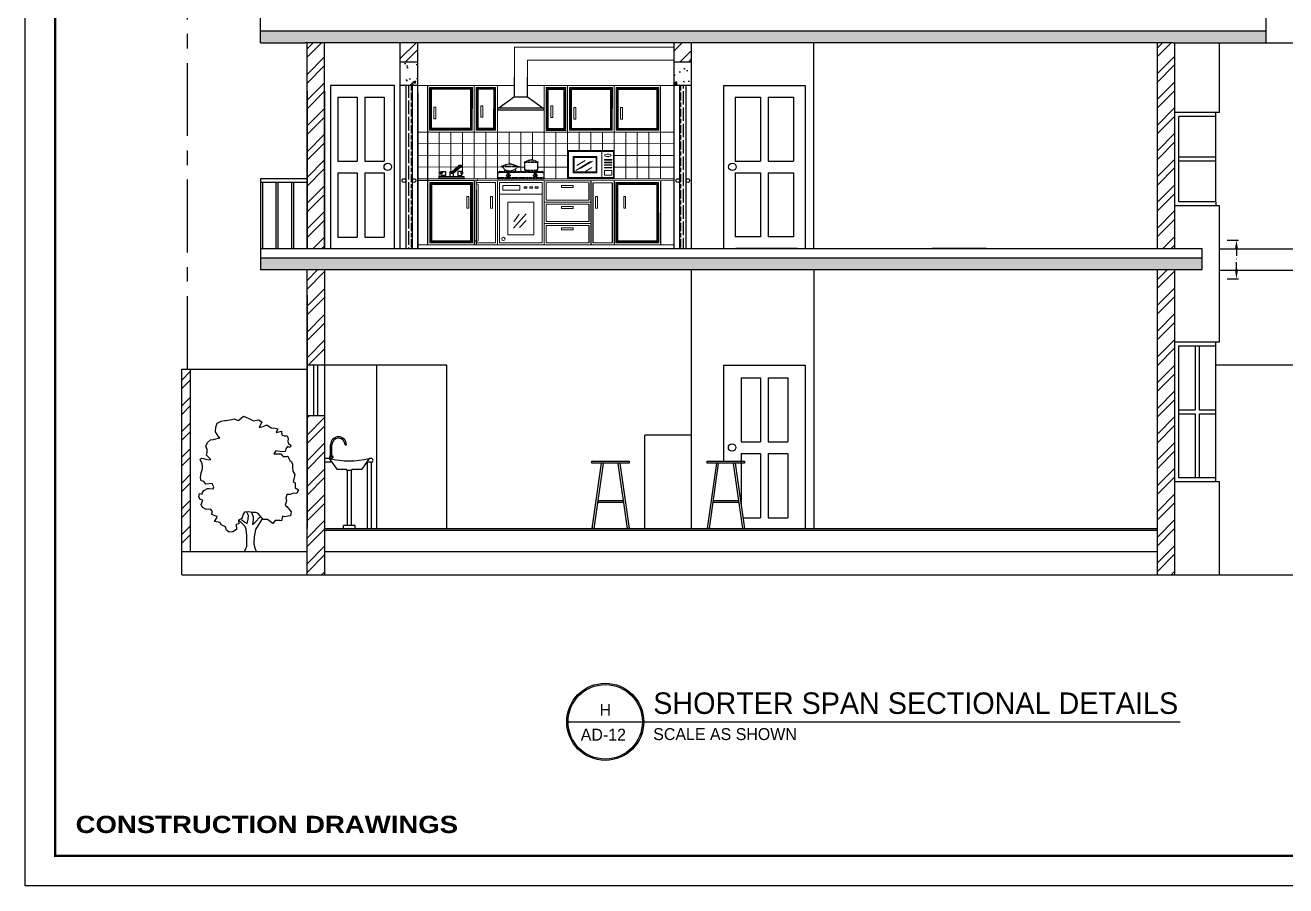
# Model space of a CAD drawing. Extents: x 10753 to 18704, y -5361 to 1140.
# Drawn here: x 10811 to 11461, y -4600 to -4157 of the extents above; entities that cross this region are included whole.
import ezdxf
from ezdxf.enums import TextEntityAlignment as Align

# ---------------------------------------------------------------- set-up
doc = ezdxf.new("R2010")
doc.units = 0
doc.header["$LTSCALE"] = 30
doc.header["$MEASUREMENT"] = 0
doc.header["$PDMODE"] = 3
doc.linetypes.add('CENTER', pattern=[2, 1.25, -0.25, 0.25, -0.25])
doc.layers.get('0').update_dxf_attribs({"linetype": 'CONTINUOUS'})
doc.layers.get('DEFPOINTS').update_dxf_attribs({"linetype": 'CONTINUOUS'})
for name, color, linetype in [('1', 3, 'CENTER'), ('cross sectional lines', 9, 'CONTINUOUS'), ('DIM', 6, 'CONTINUOUS'), ('DOOR', 4, 'CONTINUOUS'), ('DW', 60, 'CONTINUOUS'), ('furniture', 9, 'CONTINUOUS'), ('LAYER2', 132, 'CONTINUOUS'), ('P02', 7, 'CONTINUOUS'), ('SEAL', 1, 'CONTINUOUS'), ('SLINE', 3, 'CONTINUOUS'), ('WALL', 2, 'CONTINUOUS'), ('WINDOW', 5, 'CONTINUOUS'), ('WL', 9, 'CONTINUOUS'), ('XL', 4, 'CENTER'), ('地毯', 6, 'CONTINUOUS')]:
    doc.layers.add(name, color=color, linetype=linetype)
doc.styles.add('SMALL-DIM', font='stylu.ttf', dxfattribs={"height": 2})
doc.styles.get("Standard").update_dxf_attribs({"font": 'stylu.ttf', "height": 3})
doc.styles.add('STYLE3', font='ariblk.ttf', dxfattribs={"height": 1})
doc.dimstyles.new('D1', dxfattribs={"dimtxt": 6, "dimasz": 5, "dimexe": 1, "dimexo": 2, "dimgap": 1, "dimtad": 1, "dimdec": 4, "dimzin": 3, "dimdsep": 46, "dimlunit": 4, "dimtxsty": 'Standard', "dimcen": 3, "dimclrd": 7, "dimclre": 7, "dimclrt": 2, "dimadec": 0, "dimazin": 0, "dimtfac": 1, "dimtdec": 4, "dimtofl": 0, "dimtmove": 2, "dimatfit": 3, "dimfxl": 1, "dimfrac": 2, "dimtolj": 1, "dimtzin": 1, "dimarcsym": 0})
pattern_1 = [(50, (0, 0), (14.345204, -1.255043), [1.5, -16.5]), (355, (0, 0), (-2.775027, 15.043843), [1.2, -13.2]), (100.45144, (1.195, -0.105), (11.570177, 13.7888), [1.274804, -14.022842]), (46.1842, (0, 4), (21.344827, -3.310386), [2.25, -24.75]), (96.63564, (1.779, 3.724), (18.69324, 19.482372), [1.912207, -21.034275]), (351.18416, (0, 4), (18.69324, 19.482372), [1.8, -19.8]), (21, (2, 3), (11.938141, -8.052378), [1.5, -16.5]), (326, (2, 3), (4.866307, 14.503001), [1.2, -13.2]), (71.45144, (2.995, 2.329), (16.804448, 6.450623), [1.274804, -14.022842]), (37.5, (0, 0), (0.243197, 6.657877), [0, -13.04, 0, -13.4, 0, -13.25]), (7.5, (0, 0), (5.2613907, 7.8882342), [0, -7.64, 0, -12.74, 0, -5.05]), (327.5, (-4.46, 0), (10.6764487, -0.4510974), [0, -5, 0, -15.6, 0, -20.7]), (317.5, (-6.46, 0), (11.6637234, 2.0021), [0, -6.5, 0, -10.36, 0, -14.7])]

# ---------------------------------------------------------------- blocks, each defined once
blk = doc.blocks.new('handle elivation')
at = {"color": 31, "linetype": 'ByBlock', "lineweight": 5}
for p, q in [((0, 0), (0, 6)), ((1, 6), (0, 6)), ((0, 0), (1, 0)), ((1, 0), (1, 6))]:
    blk.add_line(p, q, dxfattribs=at)
blk = doc.blocks.new('oven elivation')
at = {"color": 31, "lineweight": 9}
for p, q in [((0, 21.06), (0, 0)), ((36, 21.06), (0, 21.06)), ((36, 0), (36, 21.06)), ((0, 0), (36, 0)), ((2.22, 0), (3.63, 0)), ((2.22, -0.81), (2.22, 0)), ((3.63, 0), (3.63, -0.81)), ((32.09, -0.81), (32.09, 0)), ((33.5, -0.81), (32.09, -0.81)), ((33.5, 0), (33.5, -0.81))]:
    blk.add_line(p, q, dxfattribs=at)
at = {"color": 31, "linetype": 'ByBlock', "lineweight": 9, "ltscale": 10}
for p, q in [((0.61, 0.2), (35.52, 0.2)), ((2.22, -0.81), (3.63, -0.81))]:
    blk.add_line(p, q, dxfattribs=at)
at = {"layer": '地毯', "color": 31, "lineweight": 9}
for p, q in [((0.61, 0.2), (0.61, 20.37)), ((0.61, 20.37), (35.52, 20.37)), ((26.44, 0.2), (26.44, 20.37)), ((35.52, 20.37), (35.52, 0.2)), ((4.37, 16.33), (22.68, 16.33)), ((4.37, 3.76), (4.37, 16.33)), ((5.05, 15.65), (22, 15.65)), ((5.05, 4.44), (5.05, 15.65)), ((6.46, 5.65), (17.76, 12.5)), ((7.27, 9.48), (13.52, 13.31)), ((9.69, 7.06), (19.37, 12.7)), ((22, 15.65), (22, 4.44)), ((22.68, 16.33), (22.68, 3.76)), ((34.11, 14.05), (28.46, 14.05)), ((28.46, 14.05), (28.46, 13.64)), ((28.46, 13.64), (34.11, 13.64)), ((34.11, 12.01), (28.46, 12.01)), ((28.46, 12.01), (28.46, 11.61)), ((28.46, 11.61), (34.11, 11.61)), ((34.11, 9.97), (28.46, 9.97)), ((28.46, 9.97), (28.46, 9.57)), ((34.11, 13.64), (34.11, 14.05)), ((34.11, 11.61), (34.11, 12.01)), ((34.11, 9.57), (34.11, 9.97)), ((22.68, 3.76), (4.37, 3.76)), ((22, 4.44), (5.05, 4.44)), ((14.13, 5.04), (18.77, 7.86)), ((28.46, 9.57), (34.11, 9.57)), ((34.11, 7.93), (28.46, 7.93)), ((28.46, 7.93), (28.46, 7.53)), ((28.46, 7.53), (34.11, 7.53)), ((34.11, 7.53), (34.11, 7.93))]:
    blk.add_line(p, q, dxfattribs=at)
blk.add_lwpolyline([(28.46, 5.52), (34.08, 5.52), (34.08, 1.86), (28.46, 1.86)], close=True, dxfattribs=at)
blk.add_ellipse((31.18, 17.27), major_axis=(-2.52, 0), ratio=0.359994, dxfattribs=at)
blk = doc.blocks.new('A$C004F002F')
at = {"color": 5}
for p, q in [((464, 290), (696, 290)), ((464, 283), (464, 290)), ((464, 283), (696, 283)), ((471, 147), (471, 283)), ((688, 283), (688, 147)), ((696, 290), (696, 283)), ((0, 110), (800, 110)), ((2, 0), (799, 0)), ((801, 104), (4, 104)), ((4, 104), (4, 20)), ((4, 20), (801, 20)), ((22, 94), (22, 104)), ((42, 124), (762, 124)), ((64, 214), (366, 214)), ((64, 214), (64, 209)), ((64, 209), (366, 209)), ((119, 146), (119, 126)), ((127, 146), (119, 146)), ((119, 126), (127, 126)), ((127, 126), (127, 146)), ((183, 81), (183, 42)), ((183, 60), (183, 81)), ((193, 81), (193, 42)), ((307, 146), (307, 126)), ((315, 146), (307, 146)), ((307, 126), (315, 126)), ((315, 126), (315, 146)), ((366, 214), (366, 209)), ((480, 142), (476, 142)), ((480, 144), (480, 124)), ((487, 144), (480, 144)), ((480, 124), (487, 124)), ((487, 124), (487, 144)), ((667, 142), (487, 142)), ((642, 81), (642, 42)), ((642, 60), (642, 81)), ((652, 81), (652, 42)), ((667, 144), (667, 124)), ((675, 144), (667, 144)), ((667, 124), (675, 124)), ((675, 124), (675, 144)), ((683, 142), (675, 142)), ((782, 94), (782, 104)), ((801, 20), (801, 104))]:
    blk.add_line(p, q, dxfattribs=at)
for centre, radius in [((214, 254), 5.25), ((581, 323), 4.91), ((187, 60), 30), ((646, 60), 30)]:
    blk.add_circle(centre, radius, dxfattribs=at)
for centre, radius, start, end in [((210, -2), 249, 60.1265, 119.8735), ((580, 117), 200, 59.9259, 120.0741), ((42, 104), 20, 90, 180), ((214, 294), 160, 212.028, 330.2619), ((188, 75), 8.19, 52.368, 127.632), ((188, 48), 8.19, 232.368, 307.632), ((476, 147), 5, 180, 270), ((647, 75), 8.19, 52.368, 127.632), ((647, 48), 8.19, 232.368, 307.632), ((681, 150), 8.35, 289.9526, 340.0474), ((762, 104), 20, 0, 90)]:
    blk.add_arc(centre, radius, start, end, dxfattribs=at)
blk = doc.blocks.new('hood')
at = {"layer": 'LAYER2', "color": 3}
for p, q in [((8.74, 6.9), (8.74, 16.99)), ((15.37, 6.9), (15.37, 16.99)), ((8.74, 6.96), (0.67, 1.06)), ((8.74, 6.9), (15.37, 6.9)), ((15.37, 6.9), (23.47, 1.06)), ((0, 1.06), (0, 0)), ((24, 1.06), (0, 1.06)), ((24, 0), (0, 0)), ((24, 0), (24, 1.06))]:
    blk.add_line(p, q, dxfattribs=at)
blk = doc.blocks.new('cabinet elivation 2x2')
at = {"color": 31, "linetype": 'ByBlock', "lineweight": 9, "ltscale": 10}
for p, q in [((1, -1), (0.5, -0.5)), ((21.02, -1), (21.52, -0.5)), ((1, -21), (0.5, -21.5)), ((21, -21.02), (21.5, -21.52))]:
    blk.add_line(p, q, dxfattribs=at)
at = {"layer": 'cross sectional lines', "color": 31, "linetype": 'ByBlock', "lineweight": 9, "ltscale": 10}
for p, q in [((22.02, 0), (22, -22.02)), ((21.02, -1), (21, -21.02)), ((21.52, -0.5), (21.5, -21.52)), ((22, -22.02), (0, -22)), ((21.5, -21.52), (0.5, -21.5)), ((21, -21.02), (1, -21))]:
    blk.add_line(p, q, dxfattribs=at)
at = {"layer": 'DEFPOINTS', "color": 31, "linetype": 'ByBlock', "lineweight": 9, "ltscale": 10}
for p, q in [((0, -22), (0, 0)), ((0, 0), (22.02, 0)), ((0.5, -21.5), (0.5, -0.5)), ((0.5, -0.5), (21.52, -0.5)), ((1, -21), (1, -1)), ((1, -1), (21.02, -1))]:
    blk.add_line(p, q, dxfattribs=at)
at = {"color": 31, "linetype": 'ByBlock', "lineweight": 5}
blk.add_blockref('handle elivation', (2.25, -16.2), dxfattribs=at)
blk = doc.blocks.new('cabinet elevation 1x2')
at = {"color": 31, "linetype": 'ByBlock', "lineweight": 9, "ltscale": 10}
for p, q in [((0.98, -21.02), (0.48, -21.52)), ((8.98, -21.03), (9.48, -21.53))]:
    blk.add_line(p, q, dxfattribs=at)
at = {"layer": 'cross sectional lines', "color": 31, "linetype": 'ByBlock', "lineweight": 9, "ltscale": 10}
for p, q in [((0, 0), (-0.02, -22.02)), ((10, 0), (9.98, -22.03)), ((0.5, -0.5), (0.48, -21.52)), ((1, -1), (0.98, -21.02)), ((9, -1), (8.98, -21.03)), ((9.5, -0.5), (9.48, -21.53)), ((9.98, -22.03), (-0.02, -22.02)), ((9.48, -21.53), (0.48, -21.52)), ((8.98, -21.03), (0.98, -21.02))]:
    blk.add_line(p, q, dxfattribs=at)
at = {"layer": 'DEFPOINTS', "color": 31, "linetype": 'ByBlock', "lineweight": 9, "ltscale": 10}
for p, q in [((0, 0), (10, 0)), ((0.5, -0.5), (9.5, -0.5)), ((1, -1), (9, -1))]:
    blk.add_line(p, q, dxfattribs=at)
at = {"layer": 'cross sectional lines', "color": 31, "linetype": 'ByBlock', "lineweight": 9, "ltscale": 10}
blk.add_blockref('handle elivation', (2.36, -15.44), dxfattribs=at)
blk = doc.blocks.new('Faucet - kit sink front')
for p, q in [((-0.25, 3), (3.75, 6.5)), ((3.75, 6), (3.75, 6.5)), ((3.75, 6.5), (4.75, 6.5)), ((4.75, 6.5), (4.75, 6)), ((-4.5, 1), (-4.5, 1.5)), ((-3.5, 1.5), (-3.5, 1)), ((-0.75, 3.5), (0.3192, 3.5)), ((-0.75, 1), (-0.75, 3.5)), ((3.75, 6), (-0.25, 2.5)), ((-0.25, 2.5), (-0.25, 3)), ((0.75, 2.5), (-0.25, 2.5)), ((4.1921, 5.5041), (0.75, 2.5)), ((0.75, 2.5), (0.75, 1)), ((3.5, 1.5), (3.5, 1)), ((3.75, 5.5), (3.75, 6)), ((4.75, 6), (3.75, 6)), ((4.75, 5.5), (3.75, 5.5)), ((4.5, 1), (4.5, 1.5)), ((4.75, 6), (4.75, 5.5))]:
    blk.add_line(p, q)
for points in [[(-6, 0), (-6, 1), (6, 1), (6, 0)], [(-5.5, 2.5), (-5.5, 3.25), (-4.5, 3.25), (-4.5, 2.5)], [(5.5, 2.5), (5.5, 3.25), (4.5, 3.25), (4.5, 2.5)]]:
    blk.add_lwpolyline(points, close=True)
for points in [[(-5, 3.2513), (-5, 3.5), (-3, 3.5), (-3, 1.5), (-5, 1.5), (-5, 2.5)], [(5, 3.2513), (5, 3.5), (3, 3.5), (3, 1.5), (5, 1.5), (5, 2.5)]]:
    blk.add_lwpolyline(points)
blk = doc.blocks.new('*D663')
at = {"layer": 'DEFPOINTS', "color": 0, "transparency": 16777216}
for p in [(11428.44, -4267.37), (11428.44, -4287.37), (11435.22, -4287.37)]:
    blk.add_point(p, dxfattribs=at)
at = {"layer": 'furniture', "color": 7, "lineweight": -2, "transparency": 16777216}
for p, q in [((11430.44, -4267.37), (11436.22, -4267.37)), ((11435.22, -4272.37), (11435.22, -4275.4)), ((11435.22, -4282.37), (11435.22, -4278.72)), ((11430.44, -4287.37), (11436.22, -4287.37))]:
    blk.add_line(p, q, dxfattribs=at)
at = {"layer": 'furniture', "color": 7, "transparency": 16777216}
for points in [[(11434.38, -4272.37), (11436.05, -4272.37), (11435.22, -4267.37)], [(11434.38, -4282.37), (11436.05, -4282.37), (11435.22, -4287.37)]]:
    blk.add_solid(points, dxfattribs=at)
at = {"layer": 'furniture', "color": 2, "transparency": 16777216, "insert": (11435.22, -4277.06), "char_height": 3, "attachment_point": 5, "rotation": 90}
blk.add_mtext('\\A1;{\\H0.16667x;1\'-8"}', dxfattribs=at)

msp = doc.modelspace()

# ---------------------------------------------------------------- hatches: boundary and pattern name
at = {"layer": 'DW'}
h = msp.add_hatch(dxfattribs=at)
h.set_pattern_fill('AR-CONC', color=253, scale=2)
h.set_pattern_definition(pattern_1)
h.paths.add_polyline_path([(11450.54451, -4159.75648), (11426.54451, -4159.75648), (11402.54451, -4159.75648), (11378.50302, -4159.75648), (10955.54451, -4159.75648), (10932.54451, -4159.75648), (10932.54451, -4165.75648), (10955.54451, -4165.75648), (11378.50302, -4165.75648), (11402.54451, -4165.75648), (11426.54451, -4165.75648), (11450.54451, -4165.75648)])
h = msp.add_hatch(dxfattribs=at)
h.set_pattern_fill('ANSI32', color=60, scale=25)
h.set_pattern_definition([(45, (-6467.191, -5563.355), (-6.629126, 6.629126), []), (45, (-6462.772, -5563.355), (-6.629126, 6.629126), [])])
h.paths.add_polyline_path([(11492.54451, -4331.75648), (11488.04451, -4331.75648), (11488.04451, -4439.75648), (11492.54451, -4439.75648)])
h.paths.add_polyline_path([(11403.54451, -4282.75648), (11394.54451, -4282.75648), (11394.54451, -4439.75648), (11403.54451, -4439.75648)])
h.paths.add_polyline_path([(11403.54451, -4165.75648), (11402.54451, -4165.75648), (11394.54451, -4165.75648), (11394.54451, -4271.75648), (11403.54451, -4271.75648)])
h.paths.add_polyline_path([(11154.54451, -4165.75648), (11145.54451, -4165.75648), (11145.54451, -4175.75648), (11154.54451, -4175.75648)])
h.paths.add_polyline_path([(11013.54451, -4165.75648), (11004.54451, -4165.75648), (11004.54451, -4175.75648), (11013.54451, -4175.75648)])
h.paths.add_polyline_path([(10965.54451, -4165.75648), (10956.54451, -4165.75648), (10956.54451, -4271.75648), (10965.54451, -4271.75648)])
h.paths.add_polyline_path([(10965.54451, -4282.75648), (10956.54451, -4282.75648), (10956.54451, -4331.75648), (10965.54451, -4331.75648)])
h.paths.add_polyline_path([(10896.54451, -4333.75648), (10892.04451, -4333.75648), (10892.04451, -4427.75648), (10896.54451, -4427.75648)])
h.paths.add_polyline_path([(10965.54451, -4357.76062), (10956.54451, -4357.76062), (10956.54451, -4439.75648), (10965.54451, -4439.75648), (10965.54451, -4416.75648), (10965.54451, -4415.75648)])
h = msp.add_hatch(dxfattribs=at)
h.set_pattern_fill('AR-CONC', color=253, scale=2)
h.set_pattern_definition(pattern_1)
h.paths.add_polyline_path([(11013.54451, -4175.75648), (11004.54451, -4175.75648), (11004.54451, -4187.75648), (11013.54451, -4187.75648)])
h.paths.add_polyline_path([(11154.54451, -4175.75648), (11145.54451, -4175.75648), (11145.54451, -4187.73479), (11154.54451, -4187.73479)])
h = msp.add_hatch(dxfattribs=at)
h.set_pattern_fill('GOST_WOOD', color=0, scale=0.7)
h.set_pattern_definition([(90, (-6467.191, -5563.3546), (4.2, -3e-16), [7, -1.4]), (90, (-6465.791, -5564.7546), (4.2, -3e-16), [4.2, -1.05, 2.1, -1.05]), (90, (-6464.391, -5566.8546), (4.2, -3e-16), [7, -1.4])])
h.paths.add_polyline_path([(11010.64451, -4187.75648), (11007.44451, -4187.75648), (11007.44451, -4271.75648), (11010.64451, -4271.75648)])
h.paths.add_polyline_path([(11151.64451, -4187.75648), (11148.44451, -4187.75648), (11148.44451, -4271.75648), (11151.64451, -4271.75648)])
h = msp.add_hatch(dxfattribs=at)
h.set_pattern_fill('AR-CONC', color=253, scale=2)
h.set_pattern_definition(pattern_1)
h.paths.add_polyline_path([(11417.4927, -4276.75648), (10932.54451, -4276.75648), (10932.54451, -4282.75648), (11417.4927, -4282.75648)])
h = msp.add_hatch(color=60, dxfattribs=at)
h.dxf.hatch_style = 1
h.paths.add_polyline_path([(11394.54451, -4415.75648), (10965.54451, -4415.75648), (10965.54451, -4416.75648), (11394.54451, -4416.75648)])

# ---------------------------------------------------------------- linework, layer by layer
at = {"linetype": 'ByBlock', "lineweight": 9, "ltscale": 10}
for p, q in [((11020.65131, -4189.73479), (11020.15131, -4189.23479)), ((11040.67119, -4189.73479), (11041.17165, -4189.23479)), ((11044.6712, -4189.73479), (11044.17165, -4189.23479)), ((11052.6712, -4189.73479), (11053.17165, -4189.23479)), ((11055.65117, -4237.76822), (11077.65117, -4237.78809)), ((11079.65117, -4237.7899), (11101.65117, -4237.80977)), ((11103.65117, -4237.81158), (11113.65117, -4237.82061)), ((11055.64575, -4243.76822), (11077.64575, -4243.78809)), ((11078.64123, -4247.78899), (11102.64123, -4247.81067)), ((11079.65117, -4246.7899), (11101.65117, -4246.80977)), ((11079.65117, -4248.7899), (11101.65117, -4248.80977)), ((11069.35694, -4253.82805), (11062.80823, -4261.24138)), ((11065.86429, -4253.97445), (11063.09928, -4258.04425)), ((11069.35694, -4257.31573), (11066.00982, -4260.80443)), ((11078.6313, -4258.78899), (11102.6313, -4258.81066)), ((11079.65117, -4257.78991), (11101.65117, -4257.80978)), ((11079.65117, -4259.78991), (11101.65117, -4259.80978)), ((11013.54451, -4269.75648), (11145.54451, -4269.75648)), ((11043.65117, -4268.75648), (11053.65117, -4268.75648)), ((11055.65117, -4268.75648), (11077.65117, -4268.75648)), ((11078.65117, -4269.75648), (11102.65117, -4269.75648)), ((11079.65117, -4268.75648), (11101.65117, -4268.75648)), ((11103.65117, -4268.75648), (11113.65117, -4268.75648))]:
    msp.add_line(p, q, dxfattribs=at)
at = {"color": 251, "linetype": 'ByBlock', "lineweight": 5, "true_color": 0x636466}
msp.add_line((11042.65117, -4236.75648), (11013.54451, -4236.75648), dxfattribs=at)
at = {"linetype": 'ByBlock', "lineweight": 5}
for p, q in [((11041.75042, -4237.76217, 0.1761), (11019.75041, -4237.76217, 0.1761)), ((11019.78165, -4268.76217, 0.1761), (11019.75041, -4237.76217, 0.1761)), ((11041.25092, -4238.26217, 0.1761), (11020.25091, -4238.26217, 0.1761)), ((11020.28115, -4268.26217, 0.1761), (11020.25091, -4238.26217, 0.1761)), ((11040.75143, -4238.76217, 0.1761), (11020.75142, -4238.76217, 0.1761)), ((11020.78064, -4267.76217, 0.1761), (11020.75142, -4238.76217, 0.1761)), ((11040.78065, -4267.76217, 0.1761), (11040.75143, -4238.76217, 0.1761)), ((11041.28116, -4268.26217, 0.1761), (11041.25092, -4238.26217, 0.1761)), ((11041.78166, -4268.76217, 0.1761), (11041.75042, -4237.76217, 0.1761)), ((11042.65117, -4238.75648), (11042.65117, -4236.75648)), ((11043.65117, -4236.75648), (11043.65117, -4238.75648)), ((11043.65117, -4238.75648), (11043.65117, -4237.75648)), ((11044.65117, -4238.75648), (11043.65117, -4238.25648)), ((11043.65117, -4238.75648), (11043.65117, -4238.92178)), ((11043.65117, -4238.92178), (11043.65117, -4267.75648)), ((11043.65117, -4238.92178), (11043.65117, -4238.92178)), ((11044.65117, -4238.75648), (11044.65117, -4267.75648)), ((11137.61993, -4237.75648), (11115.61992, -4237.75648)), ((11115.65117, -4268.75648), (11115.61992, -4237.75648)), ((11137.12044, -4238.25648), (11116.12043, -4238.25648)), ((11116.15066, -4268.25648), (11116.12043, -4238.25648)), ((11116.62093, -4238.75648), (11116.12043, -4238.25648)), ((11136.62094, -4238.75648), (11116.62093, -4238.75648)), ((11116.65016, -4267.75648), (11116.62093, -4238.75648)), ((11136.65017, -4267.75648), (11136.62094, -4238.75648)), ((11137.15067, -4268.25648), (11137.12044, -4238.25648)), ((11137.65118, -4268.75648), (11137.61993, -4237.75648)), ((11041.78166, -4268.76217, 0.1761), (11019.78165, -4268.76217, 0.1761)), ((11041.28116, -4268.26217, 0.1761), (11020.28115, -4268.26217, 0.1761)), ((11040.78065, -4267.76217, 0.1761), (11020.78064, -4267.76217, 0.1761)), ((11043.65117, -4267.75648), (11042.65117, -4267.75648)), ((11042.65117, -4269.75648), (11043.65117, -4269.75648)), ((11043.65117, -4269.75648), (11043.65117, -4267.75648)), ((11044.65117, -4267.75648), (11043.65117, -4268.25648)), ((11043.65117, -4268.75648), (11043.65117, -4268.75648)), ((11137.65118, -4268.75648), (11115.65117, -4268.75648)), ((11116.15066, -4268.25648), (11116.65016, -4267.75648)), ((11137.15067, -4268.25648), (11116.15066, -4268.25648)), ((11136.65017, -4267.75648), (11116.65016, -4267.75648))]:
    msp.add_line(p, q, dxfattribs=at)
for p, q in [((11101.65117, -4237.80977), (11101.65117, -4246.80977)), ((11102.65117, -4236.81067), (11102.65117, -4269.75648)), ((11103.65117, -4237.81158), (11103.65117, -4268.75648)), ((11113.65117, -4237.82061), (11113.65117, -4268.75648)), ((11114.65117, -4236.82151), (11114.65117, -4269.75648)), ((11101.65117, -4248.80977), (11101.65117, -4257.80978)), ((11101.65117, -4259.80978), (11101.65117, -4268.75648))]:
    msp.add_line(p, q)
at = {"linetype": 'ByBlock', "lineweight": 9, "ltscale": 10}
for points in [[(11057.44317, -4239.19422), (11066.16005, -4239.19422), (11066.16005, -4241.71457), (11057.44317, -4241.71457)], [(11068.30769, -4239.94779), (11069.82367, -4239.94779), (11069.82367, -4240.57808), (11068.30769, -4240.57808)], [(11071.20425, -4239.94779), (11072.72023, -4239.94779), (11072.72023, -4240.57808), (11071.20425, -4240.57808)], [(11074.05883, -4239.94779), (11075.57481, -4239.94779), (11075.57481, -4240.57808), (11074.05883, -4240.57808)], [(11059.94133, -4247.88158), (11073.38089, -4247.88158), (11073.38089, -4264.65297), (11059.94133, -4264.65297)]]:
    msp.add_lwpolyline(points, close=True, dxfattribs=at)
msp.add_circle((11057.66219, -4266.74176), 0.84935, dxfattribs=at)
at = {"lineweight": -3}
msp.add_arc((10978.27128, -4338.98193), 42.05547, 255.82260782, 284.17739218, dxfattribs=at)
at = {"layer": '1', "linetype": 'ByBlock', "lineweight": 9, "ltscale": 10}
for p, q in [((11063.40116, -4168.0342), (11145.54451, -4168.0342)), ((11063.40116, -4183.57538), (11063.40116, -4168.0342)), ((11070.03606, -4174.6691), (11145.54451, -4174.6691)), ((11070.03606, -4183.57538), (11070.03606, -4174.6691))]:
    msp.add_line(p, q, dxfattribs=at)
at = {"layer": 'cross sectional lines'}
msp.add_line((11018.65131, -4187.73479), (11018.65131, -4269.75648), dxfattribs=at)
at = {"layer": 'cross sectional lines', "linetype": 'ByBlock', "lineweight": 9, "ltscale": 10}
for p, q in [((11042.673, -4187.73479), (11042.62963, -4235.75646)), ((11054.67301, -4187.73479), (11054.62962, -4235.7673)), ((11078.67302, -4187.73479), (11078.62961, -4235.78898)), ((11090.67302, -4187.73479), (11090.62961, -4235.79981)), ((11114.65117, -4187.73479), (11114.65117, -4221.22607)), ((11138.65117, -4187.73479), (11138.65117, -4235.84319)), ((11145.54451, -4211.84941), (11013.54451, -4211.73018)), ((11024.65131, -4211.74021), (11024.62963, -4235.7402)), ((11030.65131, -4211.74563), (11030.63297, -4232.0442)), ((11036.65131, -4211.75105), (11036.63274, -4232.3082)), ((11048.6513, -4211.76189), (11048.62962, -4235.76188)), ((11060.6513, -4211.77273), (11060.63634, -4228.33023)), ((11066.65129, -4211.77815), (11066.633, -4232.02992)), ((11072.65129, -4211.78357), (11072.63823, -4226.24887)), ((11084.65129, -4211.7944), (11084.62961, -4235.79439)), ((11090.65117, -4211.79982), (11090.65117, -4221.22607)), ((11096.65117, -4211.80524), (11096.65117, -4221.22607)), ((11102.65117, -4211.81066), (11102.65117, -4221.22607)), ((11108.65117, -4211.81608), (11108.65117, -4221.22607)), ((11114.65117, -4211.8215), (11114.65117, -4235.82151)), ((11114.65117, -4211.8215), (11114.65117, -4221.22607)), ((11120.65117, -4211.82692), (11120.65117, -4235.82693)), ((11126.65117, -4211.83234), (11126.65117, -4235.83235)), ((11132.65117, -4211.83776), (11132.65117, -4235.83777)), ((11013.54451, -4217.73018), (11145.54451, -4217.84941)), ((11013.54451, -4223.73018), (11090.64045, -4223.79982)), ((11114.72953, -4223.82158), (11145.54451, -4223.84941)), ((11013.54451, -4229.73019), (11057.1157, -4229.76954)), ((11064.91597, -4229.77659), (11068.77765, -4229.78007)), ((11075.31058, -4229.78598), (11090.72953, -4229.7999)), ((11114.72953, -4229.82158), (11145.54451, -4229.80485)), ((11042.65117, -4236.75648), (11145.54451, -4236.84942)), ((11042.65207, -4235.75648), (11145.54451, -4235.84942)), ((11043.65117, -4237.75738), (11053.65117, -4237.76641)), ((11060.62962, -4235.76732), (11060.62962, -4235.77272)), ((11066.62963, -4235.76732), (11066.62962, -4235.77814)), ((11072.62963, -4235.76732), (11072.62961, -4235.78356)), ((11042.65117, -4267.75648), (11043.65117, -4267.75648)), ((11042.65117, -4269.75648), (11054.65117, -4269.75648))]:
    msp.add_line(p, q, dxfattribs=at)
at = {"layer": 'cross sectional lines', "color": 251, "linetype": 'ByBlock', "lineweight": 5, "true_color": 0x636466}
msp.add_line((11042.66523, -4235.75648), (11013.54451, -4235.75648), dxfattribs=at)
at = {"layer": 'cross sectional lines', "linetype": 'ByBlock', "lineweight": 5}
msp.add_line((11042.65117, -4238.75648), (11042.65117, -4236.75648), dxfattribs=at)
msp.add_arc((11043.77121, -4236.25648), 0.50098, 273.57633437, 93.57633437, dxfattribs=at)
at = {"layer": 'DEFPOINTS', "linetype": 'ByBlock', "lineweight": 9, "ltscale": 10}
for p, q in [((11013.54451, -4187.73479), (11063.40116, -4187.73479)), ((11070.03606, -4187.73479), (11145.54451, -4187.73479)), ((11145.54451, -4187.73479, -0.1761), (11154.54451, -4187.73479, -0.1761)), ((11078.65117, -4236.789), (11102.65117, -4236.81067))]:
    msp.add_line(p, q, dxfattribs=at)
at = {"layer": 'DEFPOINTS'}
for p, q in [((11042.65117, -4236.75648), (11042.65117, -4241.58006)), ((11138.65117, -4236.84319), (11138.65117, -4269.75648)), ((11042.65117, -4241.58006), (11042.65117, -4269.75648)), ((11043.65117, -4241.58006), (11043.65117, -4269.75648))]:
    msp.add_line(p, q, dxfattribs=at)
at = {"layer": 'DIM'}
for p, q in [((11450.54451, -4165.75542), (11627.43085, -4165.76048)), ((11426.54451, -4271.78832), (11613.94759, -4271.78832)), ((11426.54451, -4282.78832), (11611.12248, -4282.78832))]:
    msp.add_line(p, q, dxfattribs=at)
at = {"layer": 'DOOR', "color": 2}
for p, q in [((11004.54451, -4271.75648), (11004.54451, -4165.75648)), ((11013.54451, -4271.75648), (11013.54451, -4165.75648)), ((11145.54451, -4271.75648), (11145.54451, -4165.75648)), ((11154.54451, -4271.75648), (11154.54451, -4165.75648)), ((11217.54451, -4271.75648), (11217.54451, -4165.75648)), ((11013.54451, -4175.75648), (11004.54451, -4175.75648)), ((11154.54451, -4175.75648), (11145.54451, -4175.75648)), ((11013.54451, -4187.75648), (11004.54451, -4187.75648)), ((11154.54451, -4187.75648), (11145.54451, -4187.75648))]:
    msp.add_line(p, q, dxfattribs=at)
at = {"layer": 'DOOR'}
for p, q in [((11001.61201, -4187.75648), (10968.54451, -4187.75648)), ((10968.54451, -4187.75648), (10968.54451, -4271.75648)), ((10972.31458, -4193.80519), (10982.31458, -4193.80519)), ((10972.31458, -4193.80519), (10972.31458, -4226.80519)), ((10982.31458, -4193.80519), (10982.31458, -4226.80519)), ((10986.31458, -4193.80519), (10996.31458, -4193.80519)), ((10986.31458, -4193.80519), (10986.31458, -4226.80519)), ((10996.31458, -4193.80519), (10996.31458, -4226.80519)), ((11001.61201, -4271.75648), (11001.61201, -4187.75648)), ((11007.44451, -4187.75648), (11007.44451, -4271.75648)), ((11010.64451, -4187.75648), (11010.64451, -4271.75648)), ((11148.44451, -4187.75648), (11148.44451, -4271.75648)), ((11151.64451, -4187.75648), (11151.64451, -4271.75648)), ((11171.04451, -4187.73479), (11171.04451, -4271.75648)), ((11171.04451, -4187.73479, -0.12643), (11213.04451, -4187.73479)), ((11177.04451, -4193.73479), (11177.04451, -4226.74564)), ((11177.04451, -4193.73479, -0.10837), (11190.04451, -4193.73479, -0.06924)), ((11190.04451, -4193.73479, -0.05836), (11190.04451, -4226.74564, -0.03161)), ((11194.04451, -4193.73479, -0.0572), (11207.04451, -4193.73479, -0.01806)), ((11194.04451, -4193.73479, -0.05836), (11194.04451, -4226.74564, -0.03161)), ((11207.04451, -4193.73479), (11207.04451, -4226.74564)), ((11213.04451, -4187.73479), (11213.04451, -4271.75648)), ((10972.31458, -4226.80519), (10982.31458, -4226.80519)), ((10972.31458, -4232.80519), (10972.31458, -4265.80519)), ((10972.31458, -4232.80519), (10982.31458, -4232.80519)), ((10982.31458, -4232.80519), (10982.31458, -4265.80519)), ((10986.31458, -4226.80519), (10996.31458, -4226.80519)), ((10986.31458, -4232.80519), (10986.31458, -4265.80519)), ((10986.31458, -4232.80519), (10996.31458, -4232.80519)), ((10996.31458, -4232.80519), (10996.31458, -4265.80519)), ((11177.04451, -4226.74564), (11190.04451, -4226.74564)), ((11177.04451, -4232.74564), (11177.04451, -4265.75648)), ((11177.04451, -4232.74564), (11190.04451, -4232.74564)), ((11190.04451, -4232.74564, -0.02675), (11190.04451, -4265.75648)), ((11194.04451, -4226.74564), (11207.04451, -4226.74564)), ((11194.04451, -4232.74564, -0.02675), (11194.04451, -4265.75648)), ((11194.04451, -4232.74564), (11207.04451, -4232.74564)), ((11207.04451, -4232.74564), (11207.04451, -4265.75648)), ((10972.31458, -4265.80519), (10982.31458, -4265.80519)), ((10986.31458, -4265.80519), (10996.31458, -4265.80519)), ((11190.04451, -4265.75648), (11177.34835, -4265.75648)), ((11207.04451, -4265.75648), (11194.04451, -4265.75648)), ((10992.54451, -4415.75648), (10992.54451, -4331.75648)), ((11028.54451, -4331.75648), (10992.54451, -4331.75648)), ((11028.54451, -4415.75648), (11028.54451, -4331.75648)), ((11171.04451, -4331.75648), (11213.04451, -4331.75648)), ((11171.04451, -4331.75648), (11171.04451, -4381.19648)), ((11213.04451, -4331.75648), (11213.04451, -4415.75648)), ((11180.10341, -4338.27466), (11190.10341, -4338.27466)), ((11180.10341, -4338.27466), (11180.10341, -4371.27466)), ((11190.10341, -4338.27466), (11190.10341, -4371.27466)), ((11194.10341, -4338.27466), (11204.10341, -4338.27466)), ((11194.10341, -4338.27466), (11194.10341, -4371.27466)), ((11204.10341, -4338.27466), (11204.10341, -4371.27466)), ((11180.10341, -4371.27466), (11190.10341, -4371.27466)), ((11194.10341, -4371.27466), (11204.10341, -4371.27466)), ((11180.10341, -4377.27466), (11180.10341, -4403.84893)), ((11180.10341, -4377.27466), (11190.10341, -4377.27466)), ((11190.10341, -4377.27466), (11190.10341, -4410.27466)), ((11194.10341, -4377.27466), (11194.10341, -4410.27466)), ((11194.10341, -4377.27466), (11204.10341, -4377.27466)), ((11204.10341, -4377.27466), (11204.10341, -4410.27466)), ((11181.02138, -4410.27466), (11190.10341, -4410.27466)), ((11194.10341, -4410.27466), (11204.10341, -4410.27466))]:
    msp.add_line(p, q, dxfattribs=at)
for centre, radius in [((10998.10982, -4229.66478), 1.9306), ((11175.59767, -4229.66478), 1.9306), ((11006.46954, -4236.73229), 0.97497), ((11011.62136, -4236.73229), 0.97497), ((11147.46954, -4236.73229), 0.97497), ((11152.61949, -4236.73229), 0.97497), ((11175.45432, -4374.13425), 1.9306)]:
    msp.add_circle(centre, radius, dxfattribs=at)
at = {"layer": 'DW', "color": 60}
for p, q in [((10932.54451, -4165.75648), (10932.54451, -4129.75648)), ((11450.54451, -4159.75648), (10932.54451, -4159.75648)), ((10932.54451, -4165.75648), (10955.54451, -4165.75648)), ((11378.50302, -4165.75648), (10955.54451, -4165.75648)), ((10956.54451, -4271.75648), (10956.54451, -4165.75648)), ((10956.54451, -4271.75648), (10956.54451, -4165.75648)), ((10965.54451, -4271.75648), (10965.54451, -4165.75648)), ((11402.54451, -4165.75648), (11378.50302, -4165.75648)), ((11394.54451, -4271.75648), (11394.54451, -4165.75648)), ((11402.54451, -4165.75648), (11426.54451, -4165.75648)), ((11403.54451, -4271.75648), (11403.54451, -4165.75648)), ((11426.54451, -4165.75648), (11450.54451, -4165.75648)), ((11426.54451, -4201.75648), (11426.54451, -4165.75648)), ((11426.54451, -4295.75648), (11426.54451, -4249.75648)), ((10932.54451, -4271.75648), (11417.4927, -4271.75648)), ((11306.49811, -4271.75648), (11278.56031, -4271.75648)), ((11417.4927, -4276.75648), (10932.54451, -4276.75648)), ((11417.4927, -4282.75648), (10932.54451, -4282.75648)), ((10956.54451, -4439.75648), (10956.54451, -4282.75648)), ((10956.54451, -4439.75648), (10956.54451, -4282.75648)), ((10965.54451, -4282.75648), (10965.54451, -4415.75648)), ((11394.54451, -4439.75648), (11394.54451, -4282.75648)), ((11403.54451, -4439.75648), (11403.54451, -4282.75648)), ((10956.54451, -4295.75648), (10956.54451, -4415.75648)), ((11426.54451, -4319.75648), (11426.54451, -4295.75648)), ((11403.54451, -4319.75648), (11426.54451, -4319.75648)), ((10892.04451, -4439.75648), (10892.04451, -4333.75648)), ((10892.04451, -4333.75648), (10956.54451, -4333.75648)), ((10896.54451, -4427.75648), (10896.54451, -4333.75648)), ((11492.54451, -4331.75648), (11424.54451, -4331.75648)), ((11426.54451, -4439.75648), (11426.54451, -4391.75648)), ((10965.54451, -4415.75648), (11394.54451, -4415.75648)), ((10965.54451, -4416.75648), (11394.54451, -4416.75648)), ((10965.54451, -4416.75648), (10965.54451, -4439.75648)), ((10892.04451, -4427.75648), (10956.54451, -4427.75648)), ((10965.54451, -4427.75648), (11394.54451, -4427.75648)), ((10892.04451, -4439.75648), (11492.54451, -4439.75648))]:
    msp.add_line(p, q, dxfattribs=at)
at = {"layer": 'DW', "color": 2}
for p, q in [((11450.54451, -4165.75648), (11450.54451, -4129.75648)), ((10956.54451, -4190.75648), (10956.54451, -4189.75648)), ((10956.54451, -4190.75648), (10956.54451, -4271.75648)), ((10965.54451, -4190.75648), (10965.54451, -4271.75648)), ((11013.54451, -4191.75648), (11013.54451, -4271.75648)), ((11426.54451, -4201.75648), (11403.54451, -4201.75648)), ((11426.54451, -4249.75648), (11403.54451, -4249.75648)), ((10932.54451, -4271.75648), (10932.54451, -4282.75648)), ((11209.19495, -4271.75648), (11177.34835, -4271.75648)), ((11373.93831, -4271.75648), (11377.50302, -4271.75648)), ((11154.54451, -4367.75648), (11154.54451, -4282.75648)), ((11217.54451, -4282.75648), (11217.54451, -4415.75648)), ((10992.54451, -4331.75648), (10956.54451, -4331.75648)), ((11171.04451, -4331.75648), (11213.04451, -4331.75648)), ((10965.54451, -4357.76062), (10956.54451, -4357.76062)), ((10965.54451, -4357.76062), (10965.54451, -4357.76062)), ((11426.54451, -4391.75648), (11403.54451, -4391.75648)), ((11426.54451, -4415.75648), (11426.54451, -4391.75648))]:
    msp.add_line(p, q, dxfattribs=at)
at = {"layer": 'DW', "color": 253}
msp.add_line((11177.34835, -4265.75648), (11177.04451, -4265.75648), dxfattribs=at)
at = {"layer": 'DW'}
for p, q in [((11417.4927, -4282.75648), (11417.4927, -4271.75648)), ((10965.54451, -4416.75648), (10965.54451, -4415.75648))]:
    msp.add_line(p, q, dxfattribs=at)
at = {"layer": 'furniture', "linetype": 'ByBlock', "lineweight": 5}
for p, q in [((11042.65117, -4265.75648), (11042.65117, -4238.75648)), ((11053.65117, -4268.75648), (11053.65117, -4237.76641)), ((11054.65117, -4269.75648), (11054.65117, -4236.76732)), ((11055.65117, -4268.75648), (11055.65117, -4237.76822)), ((11077.65117, -4268.75648), (11077.65117, -4237.78809)), ((11078.65117, -4235.78899), (11078.65117, -4235.76732)), ((11078.65117, -4269.75648), (11078.65117, -4236.789)), ((11079.65117, -4246.7899), (11079.65117, -4237.7899)), ((11079.65117, -4257.78991), (11079.65117, -4248.7899)), ((11079.65117, -4268.75648), (11079.65117, -4259.78991))]:
    msp.add_line(p, q, dxfattribs=at)
at = {"layer": 'furniture'}
for p, q in [((11042.65117, -4267.75648), (11043.65117, -4267.75648)), ((11130.54451, -4415.75648), (11130.54451, -4367.75648)), ((11154.54451, -4367.75648), (11130.54451, -4367.75648)), ((11154.54451, -4415.75648), (11154.54451, -4367.75648)), ((10968.66174, -4378.34265), (10968.66174, -4372.72481)), ((10969.38174, -4378.36019), (10969.38174, -4372.72481)), ((10976.10174, -4372.72481), (10976.82174, -4372.72481)), ((10967.97085, -4379.75648), (10971.83351, -4385.31871)), ((10968.66174, -4379.92481), (10968.66174, -4379.7908)), ((10969.38174, -4380.08715), (10969.38174, -4379.77325)), ((10988.57171, -4379.75648), (10984.70905, -4385.31871)), ((11103.22893, -4382.15648), (11103.22893, -4381.19648)), ((11103.22893, -4381.19648), (11122.42893, -4381.19648)), ((11108.02893, -4382.15648), (11103.22893, -4415.75648)), ((11122.42893, -4382.15648), (11103.22893, -4382.15648)), ((11108.97928, -4382.29224), (11104.19868, -4415.75648)), ((11116.67858, -4382.29224), (11121.45919, -4415.75648)), ((11117.62893, -4382.15648), (11122.42893, -4415.75648)), ((11122.42893, -4381.19648), (11122.42893, -4382.15648)), ((11162.60449, -4382.15648), (11162.60449, -4381.19648)), ((11162.60449, -4381.19648), (11181.80449, -4381.19648)), ((11167.40449, -4382.15648), (11162.60449, -4415.75648)), ((11181.80449, -4382.15648), (11162.60449, -4382.15648)), ((11168.35484, -4382.29224), (11163.57424, -4415.75648)), ((11176.05414, -4382.29224), (11180.83475, -4415.75648)), ((11177.00449, -4382.15648), (11181.80449, -4415.75648)), ((11181.80449, -4381.19648), (11181.80449, -4382.15648)), ((10971.83351, -4385.31871), (10976.93223, -4385.31871)), ((10976.93223, -4385.31871), (10976.93223, -4385.83373)), ((10976.93223, -4385.83373), (10979.61034, -4385.83373)), ((10977.24124, -4385.83373), (10977.24124, -4397.38881)), ((10979.30133, -4385.83373), (10979.30133, -4397.38881)), ((10979.61034, -4385.31871), (10984.70905, -4385.31871)), ((10979.61034, -4385.31871), (10979.61034, -4385.83373)), ((10977.24124, -4397.38881), (10977.24124, -4414.25648)), ((10979.30133, -4397.38881), (10979.30133, -4414.25648)), ((11106.25582, -4401.35648), (11119.40204, -4401.35648)), ((11165.63138, -4401.35648), (11178.7776, -4401.35648)), ((11106.11868, -4402.31648), (11119.53919, -4402.31648)), ((11165.49424, -4402.31648), (11178.91475, -4402.31648)), ((10975.24124, -4415.75648), (10975.24124, -4414.25648)), ((10981.30133, -4414.25648), (10975.24124, -4414.25648)), ((10981.30133, -4415.75648), (10981.30133, -4414.25648)), ((11104.19868, -4415.75648), (11103.22893, -4415.75648)), ((11122.42893, -4415.75648), (11121.45919, -4415.75648)), ((11163.57424, -4415.75648), (11162.60449, -4415.75648)), ((11181.80449, -4415.75648), (11180.83475, -4415.75648))]:
    msp.add_line(p, q, dxfattribs=at)
at = {"layer": 'furniture', "color": 2}
for p, q in [((10967.97085, -4379.75648), (10965.54451, -4379.75648)), ((10969.35974, -4381.75648), (10965.54451, -4381.75648)), ((10989.54451, -4381.75648), (10987.18282, -4381.75648)), ((10987.54451, -4381.75648), (10987.54451, -4415.75648)), ((10989.54451, -4379.75648), (10988.57171, -4379.75648)), ((10989.54451, -4381.75648), (10989.54451, -4415.75648))]:
    msp.add_line(p, q, dxfattribs=at)
at = {"layer": 'furniture'}
for centre, radius in [((10969.0043, -4379.06672), 0.80102), ((10968.98144, -4379.08955), 0.54839)]:
    msp.add_circle(centre, radius, dxfattribs=at)
for radius in [4.08, 3.36]:
    msp.add_arc((10972.74174, -4372.72481), radius, 0, 180, dxfattribs=at)
at = {"layer": 'furniture', "color": 2}
msp.add_arc((10989.54451, -4380.75648), 1, 270, 90, dxfattribs=at)
at = {"layer": 'LAYER2', "color": 3}
for p, q in [((10956.54451, -4235.75648), (10932.54451, -4235.75648)), ((10932.54451, -4235.75648), (10932.54451, -4271.75648)), ((10956.54451, -4237.75648), (10932.54451, -4237.75648)), ((10933.54451, -4237.75648), (10933.54451, -4271.75648)), ((10940.54451, -4237.75648), (10940.54451, -4271.75648)), ((10941.54451, -4237.75648), (10941.54451, -4271.75648)), ((10948.54451, -4237.75648), (10948.54451, -4271.75648)), ((10949.54451, -4237.75648), (10949.54451, -4271.75648))]:
    msp.add_line(p, q, dxfattribs=at)
at = {"layer": 'P02', "color": 3}
for p, q in [((10909.49974, -4363.63885), (10910.28756, -4361.65781)), ((10910.28756, -4361.65781), (10912.3878, -4360.57024)), ((10912.3878, -4360.57024), (10914.15911, -4360.22165)), ((10914.15911, -4360.22165), (10914.96318, -4360.31577)), ((10914.96318, -4360.31577), (10917.66982, -4359.72555)), ((10917.66982, -4359.72555), (10918.93881, -4359.34741)), ((10918.93881, -4359.34741), (10920.24887, -4359.93966)), ((10920.24887, -4359.93966), (10921.05478, -4360.26807)), ((10921.05478, -4360.26807), (10922.352, -4359.22027)), ((10922.352, -4359.22027), (10923.84899, -4358.03701)), ((10923.84899, -4358.03701), (10926.20004, -4359.05625)), ((10926.20004, -4359.05625), (10929.02177, -4360.33958)), ((10929.02177, -4360.33958), (10931.49569, -4359.95201)), ((10931.49569, -4359.95201), (10933.278, -4361.00917)), ((10933.278, -4361.00917), (10931.89426, -4363.83168)), ((10933.99923, -4363.34659), (10935.86701, -4362.49515)), ((10935.86701, -4362.49515), (10937.9877, -4364.01827)), ((10909.38525, -4366.1167), (10909.49974, -4363.63885)), ((10910.23197, -4367.38202), (10909.38525, -4366.1167)), ((10909.54744, -4369.73044), (10911.6524, -4369.24535)), ((10911.04626, -4368.78148), (10910.23197, -4367.38202)), ((10911.6524, -4369.24535), (10911.04626, -4368.78148)), ((10931.89426, -4363.83168), (10933.99923, -4363.34659)), ((10937.9877, -4364.01827), (10940.19857, -4364.23527)), ((10940.19857, -4364.23527), (10941.50575, -4364.45934)), ((10941.50575, -4364.45934), (10940.58326, -4366.34102)), ((10940.58326, -4366.34102), (10943.39005, -4365.71653)), ((10943.39005, -4365.71653), (10943.50514, -4367.59009)), ((10943.50514, -4367.59009), (10944.81415, -4368.04845)), ((10944.81415, -4368.04845), (10946.22095, -4368.17132)), ((10946.22095, -4368.17132), (10946.7999, -4369.43874)), ((10946.7999, -4369.43874), (10946.71234, -4371.07957)), ((10904.42236, -4373.51948), (10905.34407, -4371.53739)), ((10905.13808, -4375.15402), (10904.42236, -4373.51948)), ((10905.15014, -4376.69366), (10905.13808, -4375.15402)), ((10905.34407, -4371.53739), (10906.73881, -4370.12063)), ((10906.73881, -4370.12063), (10908.24393, -4369.97496)), ((10908.24393, -4369.97496), (10909.54744, -4369.73044)), ((10940.42314, -4375.81495), (10939.49881, -4377.46234)), ((10943.70795, -4376.39173), (10940.42314, -4375.81495)), ((10945.67064, -4374.83663), (10945.21228, -4376.14565)), ((10946.49744, -4373.55821), (10945.67064, -4374.83663)), ((10947.77377, -4374.11725), (10946.49744, -4373.55821)), ((10946.71234, -4371.07957), (10946.95397, -4372.01491)), ((10946.95397, -4372.01491), (10948.23318, -4372.94211)), ((10948.23318, -4372.94211), (10947.77377, -4374.11725)), ((10901.53018, -4380.33702), (10902.12714, -4379.62943)), ((10902.48491, -4382.57219), (10901.53018, -4380.33702)), ((10902.12714, -4379.62943), (10903.16655, -4379.85559)), ((10903.16655, -4379.85559), (10904.47373, -4380.07966)), ((10904.47373, -4380.07966), (10905.98356, -4380.53646)), ((10904.79297, -4378.10229), (10905.15014, -4376.69366)), ((10906.3444, -4379.5964), (10904.79297, -4378.10229)), ((10905.98356, -4380.53646), (10907.05278, -4380.29378)), ((10907.05278, -4380.29378), (10906.3444, -4379.5964)), ((10939.49881, -4377.46234), (10943.01241, -4377.3344)), ((10943.01241, -4377.3344), (10944.19488, -4378.73099)), ((10945.21228, -4376.14565), (10943.70795, -4376.39173)), ((10944.19488, -4378.73099), (10945.93612, -4378.81777)), ((10945.93612, -4378.81777), (10946.63716, -4378.57797)), ((10946.63716, -4378.57797), (10947.11597, -4379.87964)), ((10947.11597, -4379.87964), (10947.59268, -4380.91356)), ((10947.59268, -4380.91356), (10948.29922, -4381.37664)), ((10948.29922, -4381.37664), (10949.01127, -4382.54259)), ((10901.60278, -4389.6083), (10901.9526, -4387.26249)), ((10901.9526, -4387.26249), (10902.63713, -4384.91407)), ((10902.62796, -4383.74261), (10902.48491, -4382.57219)), ((10902.63713, -4384.91407), (10902.62796, -4383.74261)), ((10949.01127, -4382.54259), (10949.02516, -4384.31652)), ((10949.02516, -4384.31652), (10949.17451, -4386.29022)), ((10949.17451, -4386.29022), (10950.22598, -4388.05602)), ((10950.22598, -4388.05602), (10949.77653, -4390.50303)), ((10902.08499, -4391.34509), (10901.60278, -4389.6083)), ((10903.39321, -4391.70304), (10902.08499, -4391.34509)), ((10904.4418, -4393.10067), (10903.39321, -4391.70304)), ((10903.42886, -4396.255), (10905.29507, -4395.20275)), ((10907.6186, -4392.7076), (10904.4418, -4393.10067)), ((10905.29507, -4395.20275), (10906.09915, -4395.29687)), ((10906.09915, -4395.29687), (10908.20882, -4395.41424)), ((10908.56861, -4394.3403), (10907.6186, -4392.7076)), ((10908.20882, -4395.41424), (10908.56861, -4394.3403)), ((10949.77653, -4390.50303), (10949.31712, -4391.67816)), ((10949.31712, -4391.67816), (10950.49329, -4392.27145)), ((10950.49329, -4392.27145), (10950.41385, -4394.94986)), ((10950.41385, -4394.94986), (10952.16269, -4396.00728)), ((10900.87654, -4399.45486), (10901.09799, -4397.81298)), ((10901.59043, -4400.85511), (10900.87654, -4399.45486)), ((10901.09799, -4397.81298), (10902.50637, -4398.13668)), ((10902.86597, -4401.31374), (10901.59043, -4400.85511)), ((10901.94636, -4403.56359), (10902.86597, -4401.31374)), ((10902.50637, -4398.13668), (10902.73437, -4397.33156)), ((10902.73437, -4397.33156), (10903.42886, -4396.255)), ((10946.01393, -4401.57837), (10945.19447, -4403.79397)), ((10946.08944, -4398.39791), (10945.53329, -4400.04241)), ((10945.53329, -4400.04241), (10946.01393, -4401.57837)), ((10947.86337, -4398.38401), (10946.08944, -4398.39791)), ((10949.59832, -4397.66751), (10947.86337, -4398.38401)), ((10951.23915, -4397.75508), (10949.59832, -4397.66751)), ((10952.16269, -4396.00728), (10951.23915, -4397.75508)), ((10902.66024, -4404.96384), (10901.94636, -4403.56359)), ((10904.54375, -4406.12062), (10902.66024, -4404.96384)), ((10906.88563, -4405.9684), (10904.54375, -4406.12062)), ((10907.83118, -4407.03211), (10906.88563, -4405.9684)), ((10907.2732, -4408.44232), (10907.83118, -4407.03211)), ((10923.67444, -4408.4143), (10922.98991, -4410.76273)), ((10924.36919, -4407.37122), (10923.67444, -4408.4143)), ((10926.24248, -4407.22266), (10924.36919, -4407.37122)), ((10928.58829, -4407.57249), (10926.24248, -4407.22266)), ((10929.99404, -4407.56148), (10928.58829, -4407.57249)), ((10931.16917, -4408.02089), (10929.99404, -4407.56148)), ((10933.19574, -4410.34809), (10931.16917, -4408.02089)), ((10945.19447, -4403.79397), (10946.13714, -4404.4895)), ((10946.13714, -4404.4895), (10948.40088, -4407.18304)), ((10948.40088, -4407.18304), (10947.9496, -4409.39575)), ((10908.68445, -4409.13419), (10907.2732, -4408.44232)), ((10910.32817, -4409.58993), (10908.68445, -4409.13419)), ((10908.8095, -4412.27961), (10910.09938, -4410.29464)), ((10911.85897, -4412.72434), (10908.8095, -4412.27961)), ((10910.09938, -4410.29464), (10910.32817, -4409.58993)), ((10912.23632, -4413.89292), (10911.85897, -4412.72434)), ((10914.58841, -4415.04604), (10912.23632, -4413.89292)), ((10921.47046, -4413.352), (10919.96796, -4413.83238)), ((10919.96796, -4413.83238), (10920.22165, -4416.30735)), ((10922.98991, -4410.76273), (10921.22254, -4411.61338)), ((10921.22254, -4411.61338), (10921.47046, -4413.352)), ((10934.00532, -4411.14509), (10933.19574, -4410.34809)), ((10936.11395, -4411.12858), (10934.00532, -4411.14509)), ((10938.84155, -4413.21598), (10936.11395, -4411.12858)), ((10940.10163, -4411.69985), (10938.84155, -4413.21598)), ((10942.44534, -4411.78192), (10940.10163, -4411.69985)), ((10943.38356, -4411.90846), (10942.44534, -4411.78192)), ((10943.96663, -4409.42694), (10943.38356, -4411.90846)), ((10944.90747, -4409.88818), (10943.96663, -4409.42694)), ((10946.87855, -4409.40414), (10944.90747, -4409.88818)), ((10947.9496, -4409.39575), (10946.87855, -4409.40414)), ((10915.06984, -4416.68241), (10914.58841, -4415.04604)), ((10916.48398, -4417.74246), (10915.06984, -4416.68241)), ((10918.35727, -4417.5939), (10916.48398, -4417.74246)), ((10920.22165, -4416.30735), (10918.35727, -4417.5939))]:
    msp.add_line(p, q, dxfattribs=at)
at = {"layer": 'P02', "color": 35}
for p, q in [((10926.35862, -4409.23009), (10925.40494, -4407.1288)), ((10927.98661, -4407.67762), (10928.84093, -4409.91358)), ((10924.66114, -4414.73286), (10921.35642, -4411.61233)), ((10922.85891, -4411.13195), (10924.51075, -4412.62527)), ((10924.51075, -4412.62527), (10925.68772, -4413.31898)), ((10925.14257, -4416.36923), (10924.66114, -4414.73286)), ((10925.68772, -4413.31898), (10926.13795, -4410.97239)), ((10926.13795, -4410.97239), (10926.35862, -4409.23009)), ((10928.71884, -4411.42079), (10928.50289, -4413.76555)), ((10928.50289, -4413.76555), (10929.5666, -4412.81999)), ((10928.84093, -4409.91358), (10928.71884, -4411.42079)), ((10929.5666, -4412.81999), (10932.48736, -4409.65072)), ((10932.27691, -4412.69835), (10929.92883, -4416.33175)), ((10933.43448, -4410.91525), (10932.27691, -4412.69835)), ((10925.50112, -4419.41241), (10925.14257, -4416.36923)), ((10925.52314, -4422.22392), (10925.50112, -4419.41241)), ((10929.2553, -4420.08593), (10929.04958, -4423.73603)), ((10929.92883, -4416.33175), (10929.2553, -4420.08593)), ((10924.29451, -4427.75648), (10924.98533, -4426.21134)), ((10924.98533, -4426.21134), (10925.5462, -4425.16931)), ((10925.5462, -4425.16931), (10925.52314, -4422.22392)), ((10929.04958, -4423.73603), (10929.42955, -4425.23931)), ((10929.42955, -4425.23931), (10930.25223, -4427.70983))]:
    msp.add_line(p, q, dxfattribs=at)
at = {"layer": 'SEAL', "color": 1}
msp.add_lwpolyline([(11820.30121, -3922.38899), (11820.30121, -4599.75751), (10811.38245, -4599.75751), (10811.38245, -3922.38899)], close=True, dxfattribs=at)
at = {"layer": 'SLINE'}
msp.add_line((11090.2641, -4515.35118), (11406.1667, -4515.35118), dxfattribs=at)
for radius in [19.84476, 19.16137]:
    msp.add_circle((11110.10886, -4515.35118), radius, dxfattribs=at)
at = {"layer": 'WINDOW'}
for p, q in [((11424.54451, -4203.75648), (11405.54451, -4203.75648)), ((11405.54451, -4247.75648), (11405.54451, -4203.75648)), ((11424.54451, -4203.75648), (11424.54451, -4201.75648)), ((11424.54451, -4247.75648), (11424.54451, -4203.75648)), ((11424.54451, -4224.75648), (11405.54451, -4224.75648)), ((11424.54451, -4226.75648), (11405.54451, -4226.75648)), ((11424.54451, -4247.75648), (11405.54451, -4247.75648)), ((11424.54451, -4247.75648), (11424.54451, -4249.75648)), ((11405.54451, -4389.75648), (11405.54451, -4321.75648)), ((11405.54451, -4321.75648), (11424.54451, -4321.75648)), ((11414.04451, -4321.75648), (11414.04451, -4354.75648)), ((11416.04451, -4321.75648), (11416.04451, -4354.75648)), ((11424.54451, -4391.75648), (11424.54451, -4319.75648)), ((10960.04451, -4357.76062), (10960.04451, -4331.75648)), ((10962.04451, -4357.76062), (10962.04451, -4331.75648)), ((11405.54451, -4354.75648), (11414.04451, -4354.75648)), ((11416.04451, -4354.75648), (11424.54451, -4354.75648)), ((11405.54451, -4356.75648), (11414.04451, -4356.75648)), ((11414.04451, -4356.75648), (11414.04451, -4389.75648)), ((11416.04451, -4356.75648), (11416.04451, -4389.75648)), ((11416.04451, -4356.75648), (11424.54451, -4356.75648)), ((11424.54451, -4389.75648), (11405.54451, -4389.75648))]:
    msp.add_line(p, q, dxfattribs=at)
at = {"layer": 'WL', "const_width": 1.28289}
msp.add_lwpolyline([(11804.90647, -3937.78373), (11804.90647, -4584.36277), (10826.77719, -4584.36277), (10826.77719, -3937.78373)], close=True, dxfattribs=at)
at = {"layer": 'XL'}
msp.add_line((10894.95349, -4333.75648), (10894.95349, -4029.15612), dxfattribs=at)

# ---------------------------------------------------------------- block references
at = {"linetype": 'ByBlock', "lineweight": 9}
for name, p in [('cabinet elivation 2x2', (11019.65131, -4188.73479)), ('cabinet elevation 1x2', (11043.6721, -4188.73479))]:
    msp.add_blockref(name, p, dxfattribs=at)
at = {"linetype": 'ByBlock', "lineweight": 9, "ltscale": 10}
for name, p in [('cabinet elevation 1x2', (11079.76929, -4188.84756)), ('cabinet elivation 2x2', (11091.76001, -4188.84399)), ('cabinet elivation 2x2', (11115.76001, -4188.84399))]:
    msp.add_blockref(name, p, dxfattribs=at)
at = {"linetype": 'ByBlock', "lineweight": 9, "xscale": 0.6666666666666604, "yscale": 0.6666666666666604, "zscale": 0.6666666666666604}
msp.add_blockref('oven elivation', (11090.72953, -4235.2638), dxfattribs=at)
at = {"linetype": 'ByBlock', "lineweight": 5, "rotation": 90}
for p in [(11093.65117, -4240.30977), (11093.65117, -4251.16109), (11093.65117, -4262.13637)]:
    msp.add_blockref('handle elivation', p, dxfattribs=at)
at = {"linetype": 'ByBlock', "lineweight": 5}
for p in [(11038.83348, -4250.95303), (11051.03149, -4250.95303), (11105.16062, -4250.95303), (11119.63322, -4250.95303)]:
    msp.add_blockref('handle elivation', p, dxfattribs=at)
at = {"layer": '1', "linetype": 'ByBlock', "lineweight": 9}
msp.add_blockref('hood', (11054.66142, -4200.56071), dxfattribs=at)
at = {"layer": '1', "xscale": 0.0300975729835308, "yscale": 0.0300975729835308, "zscale": 0.0300975729835308}
msp.add_blockref('A$C004F002F', (11054.59246, -4235.76732), dxfattribs=at)
at = {"layer": 'furniture', "xscale": 1.055999999996855, "yscale": 1.056000000000493, "zscale": 1.055999999999969}
msp.add_blockref('Faucet - kit sink front', (11030.96563, -4235.7402), dxfattribs=at)

# ---------------------------------------------------------------- texts
at = {"layer": 'SLINE', "style": 'SMALL-DIM'}
for s, height, p in [('SHORTER SPAN SECTIONAL DETAILS', 11.0592, (11134.85245, -4511.28687, 0.11746)), ('H', 6.144, (11107.21665, -4512.2549)), ('SCALE AS SHOWN', 6.144, (11134.83498, -4524.74851, 0.13881)), ('AD-12', 6.144, (11097.50237, -4525.03881))]:
    msp.add_text(s, height=height, dxfattribs=at).set_placement(p)
at = {"layer": 'WALL', "color": 1, "style": 'STYLE3'}
msp.add_text('CONSTRUCTION DRAWINGS', height=8.8703236, dxfattribs=at).set_placement((10935.8291, -4572.60048), align=Align.CENTER)

# ---------------------------------------------------------------- dimensions: what is measured, and where the dimension line sits
at = {"layer": 'furniture'}
dim = msp.add_linear_dim(base=(11435.21599, -4287.36773), p1=(11428.4423, -4267.36773), p2=(11428.4423, -4287.36773), angle=90, text='{\\H0.16667x;<>}', dimstyle='D1', dxfattribs=at)
dim.commit()
dim.dimension.update_dxf_attribs({"geometry": '*D663', "text_midpoint": (11435.21599, -4277.06079), "dimtype": 160})

doc.saveas('drawing.dxf')
